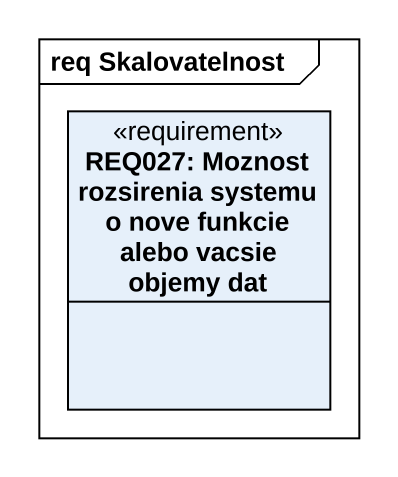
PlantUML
@startuml
mainframe req Skalovatelnost
hide circle
hide empty members
class "REQ027: Moznost rozsirenia systemu o nove funkcie alebo vacsie objemy dat" as REQ027_Moznost_rozsirenia <<requirement>>
@enduml
